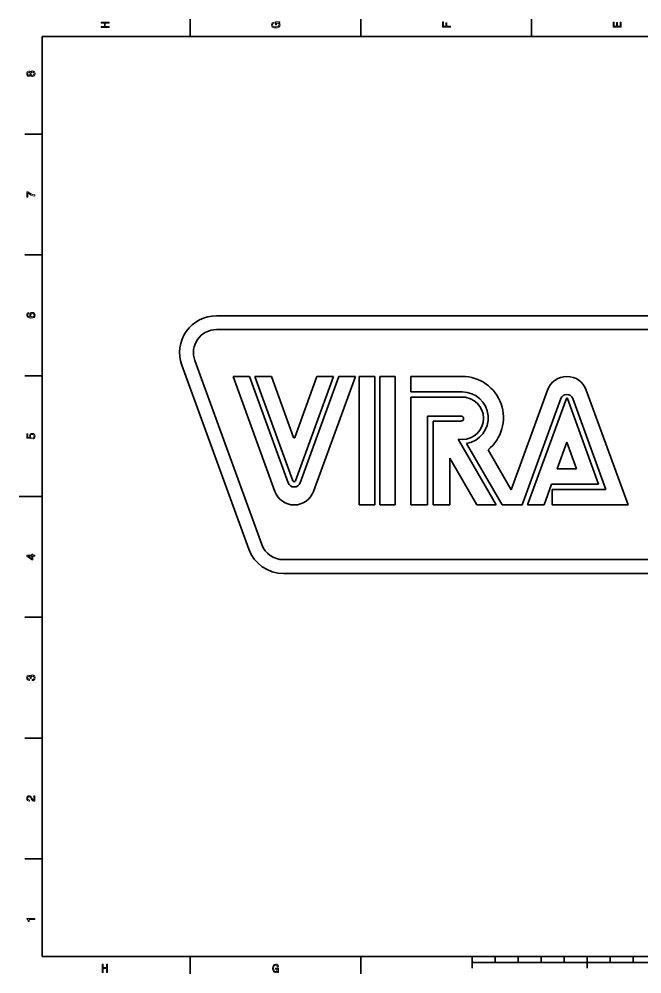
# Model space of a CAD drawing. Extents: x 0 to 297, y 0 to 210.
# Drawn here: x 0 to 135.4, y 1.2 to 208.8 of the extents above; entities that cross this region are included whole.
import ezdxf

# ---------------------------------------------------------------- set-up
doc = ezdxf.new("R2010")
doc.units = 0

msp = doc.modelspace()

# ---------------------------------------------------------------- linework, layer by layer
at = {"color": 7, "lineweight": 35, "ltscale": 0.09375}
for p, q in [((37.200001, 205), (37.200001, 208.75)), ((74.300003, 205), (74.300003, 208.75)), ((111.400002, 205), (111.400002, 208.75)), ((5, 183.75), (1.25, 183.75)), ((5, 157.5), (1.25, 157.5)), ((5, 131.25), (1.25, 131.25)), ((5, 78.75), (1.25, 78.75)), ((5, 52.5), (1.25, 52.5)), ((5, 26.25), (1.25, 26.25)), ((37.200001, 5), (37.200001, 1.25)), ((74.300003, 5), (74.300003, 1.25))]:
    msp.add_line(p, q, dxfattribs=at)
at = {"color": 7, "lineweight": 35}
for p, q in [((292, 205), (5, 205)), ((5, 205), (5, 5)), ((42.899628, 144.276291), (252.910446, 144.276291)), ((42.899628, 141.276291), (252.910446, 141.276291)), ((49.940887, 93.540146), (35.38208, 133.540146)), ((52.759949, 94.566208), (38.201141, 134.566208)), ((55.583344, 106.117264), (46.49527, 131.086624)), ((50.070068, 131.086624), (58.476959, 107.988937)), ((59.529175, 108.371902), (51.261688, 131.086624)), ((68.322754, 131.086624), (60.055267, 108.371902)), ((61.107483, 107.988937), (69.514374, 131.086624)), ((73.089172, 131.086624), (64.001068, 106.117264)), ((73.928986, 103.170181), (73.928986, 131.086624)), ((77.288208, 131.086624), (77.288208, 103.170181)), ((78.407959, 103.170181), (78.407959, 131.086624)), ((81.767212, 131.086624), (81.767181, 103.170181)), ((85.126434, 103.170181), (85.126434, 126.607651)), ((106.961426, 106.452255), (114.85498, 128.139542)), ((123.272675, 128.139542), (132.360779, 103.170181)), ((117.748566, 126.267868), (109.341675, 103.170181)), ((118.958618, 126.318527), (110.533295, 103.170181)), ((127.563293, 106.529434), (120.379089, 126.267868)), ((234.258148, 91.276291), (57.458435, 91.276291)), ((234.258148, 88.276291), (57.458435, 88.276291)), ((5, 5), (292, 5)), ((98.5, 3.75), (198.5, 3.75))]:
    msp.add_line(p, q, dxfattribs=at)
at = {"color": 7, "lineweight": 35, "ltscale": 0.08937}
for p, q in [((46.49527, 131.086624), (50.070068, 131.086624)), ((69.514374, 131.086624), (73.089172, 131.086624))]:
    msp.add_line(p, q, dxfattribs=at)
at = {"color": 7, "lineweight": 35, "ltscale": 0.089371}
for p, q in [((51.261688, 131.086624), (54.836517, 131.086624)), ((64.747925, 131.086624), (68.322754, 131.086624)), ((110.533295, 103.170181), (114.108124, 103.170181))]:
    msp.add_line(p, q, dxfattribs=at)
at = {"color": 7, "lineweight": 35, "ltscale": 0.353861}
for p, q in [((54.836517, 131.086624), (59.677612, 117.785782)), ((59.90683, 117.785782), (64.747925, 131.086624))]:
    msp.add_line(p, q, dxfattribs=at)
at = {"color": 7, "lineweight": 35, "ltscale": 0.083981}
for p, q in [((73.928986, 131.086624), (77.288208, 131.086624)), ((78.407959, 131.086624), (81.767212, 131.086624)), ((85.126434, 127.727371), (85.126434, 131.086624)), ((115.844574, 103.170181), (115.844574, 106.529434)), ((77.288208, 103.170181), (73.928986, 103.170181)), ((81.767181, 103.170181), (78.407959, 103.170181))]:
    msp.add_line(p, q, dxfattribs=at)
at = {"color": 7, "lineweight": 35, "ltscale": 0.279936}
for p, q in [((85.126434, 131.086624), (96.323883, 131.086624)), ((96.323883, 127.727371), (85.126434, 127.727371)), ((85.126434, 126.607651), (96.323883, 126.607651))]:
    msp.add_line(p, q, dxfattribs=at)
at = {"color": 7, "lineweight": 35, "ltscale": 0.496688}
msp.add_line((125.964142, 107.649155), (119.169037, 126.318527), dxfattribs=at)
at = {"color": 7, "lineweight": 35, "ltscale": 0.48289}
msp.add_line((88.765594, 122.485764), (88.765594, 103.170181), dxfattribs=at)
at = {"color": 7, "lineweight": 35, "ltscale": 0.181959}
msp.add_line((96.043945, 122.485764), (88.765594, 122.485764), dxfattribs=at)
at = {"color": 7, "lineweight": 35, "ltscale": 0.151909}
msp.add_line((89.96759, 121.366043), (96.043945, 121.366043), dxfattribs=at)
at = {"color": 7, "lineweight": 35, "ltscale": 0.454897}
msp.add_line((89.96759, 103.170181), (89.96759, 121.366043), dxfattribs=at)
at = {"color": 7, "lineweight": 35, "ltscale": 0.412134}
msp.add_line((95.441772, 117.446915), (103.684448, 103.170181), dxfattribs=at)
at = {"color": 7, "lineweight": 35, "ltscale": 0.385663}
msp.add_line((104.977417, 103.170181), (97.26416, 116.529953), dxfattribs=at)
at = {"color": 7, "lineweight": 35, "ltscale": 0.153707}
for p, q in [((119.063812, 116.785904), (116.960999, 111.008408)), ((121.166656, 111.008408), (119.063812, 116.785904))]:
    msp.add_line(p, q, dxfattribs=at)
at = {"color": 7, "lineweight": 35, "ltscale": 0.251076}
msp.add_line((101.939911, 115.149765), (106.961426, 106.452255), dxfattribs=at)
at = {"color": 7, "lineweight": 35, "ltscale": 0.254553}
msp.add_line((93.60675, 113.35231), (93.60675, 103.170181), dxfattribs=at)
at = {"color": 7, "lineweight": 35, "ltscale": 0.293933}
msp.add_line((99.485413, 103.170181), (93.60675, 113.35231), dxfattribs=at)
at = {"color": 7, "lineweight": 35, "ltscale": 0.105141}
msp.add_line((116.960999, 111.008408), (121.166656, 111.008408), dxfattribs=at)
at = {"color": 7, "lineweight": 35, "ltscale": 0.11916}
msp.add_line((114.108124, 103.170181), (115.738312, 107.649155), dxfattribs=at)
at = {"color": 7, "lineweight": 35, "ltscale": 0.255646}
msp.add_line((115.738312, 107.649155), (125.964142, 107.649155), dxfattribs=at)
at = {"color": 7, "lineweight": 35, "ltscale": 0.292968}
msp.add_line((115.844574, 106.529434), (127.563293, 106.529434), dxfattribs=at)
at = {"color": 7, "lineweight": 35, "ltscale": 0.125}
msp.add_line((5, 105), (0, 105), dxfattribs=at)
at = {"color": 7, "lineweight": 35, "ltscale": 0.090979}
for p, q in [((88.765594, 103.170181), (85.126434, 103.170181)), ((93.60675, 103.170181), (89.96759, 103.170181))]:
    msp.add_line(p, q, dxfattribs=at)
at = {"color": 7, "lineweight": 35, "ltscale": 0.104976}
msp.add_line((103.684448, 103.170181), (99.485413, 103.170181), dxfattribs=at)
at = {"color": 7, "lineweight": 35, "ltscale": 0.109106}
msp.add_line((109.341675, 103.170181), (104.977417, 103.170181), dxfattribs=at)
at = {"color": 7, "lineweight": 35, "ltscale": 0.412905}
msp.add_line((132.360779, 103.170181), (115.844574, 103.170181), dxfattribs=at)
at = {"color": 7, "lineweight": 35, "ltscale": 0.0625}
for p, q in [((98.5, 5), (98.5, 2.5)), ((123.5, 5), (123.5, 2.5))]:
    msp.add_line(p, q, dxfattribs=at)
at = {"color": 7, "lineweight": 35, "ltscale": 0.03125}
for p, q in [((103.5, 5), (103.5, 3.75)), ((108.5, 5), (108.5, 3.75)), ((113.5, 5), (113.5, 3.75)), ((118.5, 5), (118.5, 3.75)), ((128.5, 5), (128.5, 3.75)), ((133.5, 5), (133.5, 3.75))]:
    msp.add_line(p, q, dxfattribs=at)
at = {"color": 7, "lineweight": 13}
for points in [[(19.566607, 206.914993), (19.566607, 207.149506), (18.74456, 207.149506), (18.74456, 207.85051), (19.566607, 207.85051), (19.566607, 208.082489), (17.816607, 208.082489), (17.816607, 207.85051), (18.530224, 207.85051), (18.530224, 207.149506), (17.816607, 207.149506), (17.816607, 206.914993)], [(56.432098, 207.961456), (56.666607, 208.004333), (56.666607, 208.130402), (55.721001, 208.130402), (55.721001, 207.492432), (55.935337, 207.492432), (55.935337, 207.885803), (55.95047, 207.885803), (56.182457, 207.855545), (56.353928, 207.774857), (56.462357, 207.651306), (56.497658, 207.497482), (56.452271, 207.326019), (56.316101, 207.192368), (56.091679, 207.106628), (55.784042, 207.07637), (55.478928, 207.104111), (55.254501, 207.18985), (55.118336, 207.326019), (55.070427, 207.510086), (55.095642, 207.636169), (55.166248, 207.739563), (55.284763, 207.815201), (55.443623, 207.858078), (55.443623, 208.107712), (55.20155, 208.042145), (55.019993, 207.918594), (54.909042, 207.744598), (54.868698, 207.525223), (54.931736, 207.237762), (55.115814, 207.020889), (55.4058, 206.882202), (55.791607, 206.83429), (56.179935, 206.882202), (56.469921, 207.020889), (56.653999, 207.225143), (56.71452, 207.482346), (56.694344, 207.626083), (56.643913, 207.754684), (56.555656, 207.865631)], [(93.766602, 206.983078), (93.766602, 207.217575), (92.962204, 207.217575), (92.962204, 207.953888), (92.752914, 207.953888), (92.752914, 207.217575), (92.228416, 207.217575), (92.228416, 208.122849), (92.016602, 208.122849), (92.016602, 206.983078)], [(130.866608, 206.970459), (130.866608, 208.079971), (130.654785, 208.079971), (130.654785, 207.202454), (130.06221, 207.202454), (130.06221, 207.984146), (129.852921, 207.984146), (129.852921, 207.202454), (129.32843, 207.202454), (129.32843, 208.059799), (129.116608, 208.059799), (129.116608, 206.970459)], [(2.473523, 196.562317), (2.544128, 196.433716), (2.642471, 196.345459), (2.76603, 196.289993), (2.914806, 196.272339), (3.139229, 196.312683), (3.313221, 196.42868), (3.424171, 196.617798), (3.467039, 196.875), (3.424171, 197.129684), (3.313221, 197.318802), (3.139229, 197.434799), (2.914806, 197.477676), (2.76603, 197.457489), (2.642471, 197.404541), (2.544128, 197.313766), (2.473523, 197.187683), (2.413004, 197.288544), (2.329791, 197.359146), (2.228927, 197.402023), (2.105367, 197.417145), (1.926333, 197.376801), (1.782601, 197.270889), (1.689301, 197.099426), (1.653999, 196.875), (1.689301, 196.648056), (1.782601, 196.476593), (1.926333, 196.368164), (2.105367, 196.330338), (2.228927, 196.342941), (2.329791, 196.385803)], [(2.12554, 196.569885), (2.014589, 196.590057), (1.928854, 196.650574), (1.875901, 196.746399), (1.855728, 196.875), (1.875901, 197.001083), (1.928854, 197.096909), (2.014589, 197.157425), (2.12554, 197.180115), (2.239013, 197.157425), (2.32727, 197.096909), (2.385267, 197.001083), (2.402918, 196.875), (2.382745, 196.746399), (2.32727, 196.650574), (2.239013, 196.590057)], [(2.909762, 196.51442), (2.776117, 196.537109), (2.675252, 196.610229), (2.60969, 196.723709), (2.586996, 196.875), (2.60969, 197.023773), (2.675252, 197.137253), (2.776117, 197.210373), (2.909762, 197.235596), (3.053494, 197.210373), (3.161924, 197.137253), (3.232529, 197.023773), (3.255224, 196.875), (3.232529, 196.723709), (3.161924, 196.610229), (3.053494, 196.537109)], [(3.416607, 170.274506), (3.416607, 170.529175), (3.00054, 170.612396), (2.612212, 170.758652), (2.251621, 170.965424), (1.913725, 171.235229), (1.704431, 171.235229), (1.704431, 170.034943), (1.933898, 170.034943), (1.933898, 170.993164), (2.274316, 170.715775), (2.629863, 170.506485), (3.008105, 170.360229)], [(2.138149, 144.980194), (1.933898, 144.932281), (1.782601, 144.821335), (1.68678, 144.649857), (1.653999, 144.427963), (1.67165, 144.279175), (1.719561, 144.150574), (1.797731, 144.037109), (1.908682, 143.941284), (2.04737, 143.865631), (2.216319, 143.810165), (2.415526, 143.774857), (2.63995, 143.764771), (2.998019, 143.805115), (3.257745, 143.92868), (3.414085, 144.127884), (3.467039, 144.400223), (3.42165, 144.644821), (3.303134, 144.831421), (3.116535, 144.952454), (2.879503, 144.995316), (2.63995, 144.952454), (2.455872, 144.836456), (2.339878, 144.657425), (2.299532, 144.435516), (2.349964, 144.195969), (2.493696, 144.016937), (2.216319, 144.054764), (2.017111, 144.135452), (1.898595, 144.259003), (1.858249, 144.430481), (1.878422, 144.556564), (1.931376, 144.652374), (2.019633, 144.715424), (2.138149, 144.748199)], [(2.882025, 144.750717), (3.040886, 144.722992), (3.161924, 144.652374), (3.242615, 144.53891), (3.267832, 144.397705), (3.242615, 144.248917), (3.164445, 144.135452), (3.043408, 144.062317), (2.884546, 144.039627), (2.728206, 144.06485), (2.60969, 144.135452), (2.534042, 144.25145), (2.506304, 144.407791), (2.534042, 144.543945), (2.607169, 144.652374), (2.725684, 144.722992)], [(2.960195, 117.499641), (3.166967, 117.555115), (3.32835, 117.67868), (3.429215, 117.860237), (3.467039, 118.092224), (3.42165, 118.346909), (3.298091, 118.546112), (3.101405, 118.672195), (2.849244, 118.7201), (2.614733, 118.677238), (2.430656, 118.556198), (2.31214, 118.367081), (2.269272, 118.122482), (2.299532, 117.933357), (2.382745, 117.787109), (1.911203, 117.857712), (1.911203, 118.624283), (1.704431, 118.624283), (1.704431, 117.688766), (2.632385, 117.550072), (2.632385, 117.751801), (2.513869, 117.898056), (2.471001, 118.084656), (2.498739, 118.24604), (2.579431, 118.369598), (2.70299, 118.447769), (2.861852, 118.47551), (3.020713, 118.447769), (3.144272, 118.367081), (3.222442, 118.243523), (3.25018, 118.084656), (3.232529, 117.951012), (3.174532, 117.847626), (3.083754, 117.77198), (2.960195, 117.734154)], [(3.416607, 92.013695), (3.416607, 92.240639), (2.982889, 92.240639), (2.982889, 92.49028), (2.78116, 92.49028), (2.78116, 92.240639), (1.704431, 92.240639), (1.704431, 92.011169), (2.760987, 91.244598), (2.982889, 91.244598), (2.982889, 92.013695)], [(2.78116, 91.456413), (1.996938, 92.013695), (2.78116, 92.013695)], [(2.866895, 64.989555), (2.884546, 64.989555), (3.126621, 65.0299), (3.308177, 65.148415), (3.424171, 65.335014), (3.467039, 65.582138), (3.424171, 65.844383), (3.313221, 66.041069), (3.136708, 66.167152), (2.909762, 66.21254), (2.760987, 66.192368), (2.63995, 66.136894), (2.54665, 66.046112), (2.478566, 65.925072), (2.342399, 66.088982), (2.12554, 66.14698), (1.928854, 66.109154), (1.780079, 66.000725), (1.68678, 65.824211), (1.653999, 65.582138), (1.694344, 65.355194), (1.805295, 65.181198), (1.981808, 65.067726), (2.216319, 65.0299), (2.23397, 65.0299), (2.23397, 65.254326), (2.072587, 65.274498), (1.956592, 65.340057), (1.885987, 65.445969), (1.860771, 65.594742), (1.880944, 65.725868), (1.933898, 65.821686), (2.019633, 65.879684), (2.135627, 65.902382), (2.259186, 65.879684), (2.342399, 65.819168), (2.392832, 65.713257), (2.407961, 65.569527), (2.40544, 65.471184), (2.604647, 65.471184), (2.599604, 65.594742), (2.622298, 65.753609), (2.682817, 65.872124), (2.78116, 65.942726), (2.909762, 65.967941), (3.056016, 65.940208), (3.164445, 65.867081), (3.232529, 65.751083), (3.255224, 65.597267), (3.230007, 65.4384), (3.154359, 65.322411), (3.033321, 65.249283), (2.866895, 65.221542)], [(3.416607, 38.759724), (3.416607, 39.962536), (3.199748, 39.962536), (3.199748, 39.011887), (3.081232, 39.064842), (2.982889, 39.155621), (2.803854, 39.435516), (2.728206, 39.584293), (2.619777, 39.750721), (2.493696, 39.869236), (2.344921, 39.937321), (2.175973, 39.962536), (1.964157, 39.919666), (1.797731, 39.801151), (1.691823, 39.619595), (1.653999, 39.385086), (1.696866, 39.143009), (1.815382, 38.958935), (2.004503, 38.840416), (2.254143, 38.800072), (2.289445, 38.800072), (2.289445, 39.029537), (2.269272, 39.029537), (2.097803, 39.052231), (1.971722, 39.120316), (1.89103, 39.228745), (1.863293, 39.372478), (1.888509, 39.51873), (1.951549, 39.627159), (2.049892, 39.697765), (2.173451, 39.72298), (2.289445, 39.70533), (2.387788, 39.657421), (2.473523, 39.576729), (2.549171, 39.465778), (2.629863, 39.317001), (2.786203, 39.069885), (2.95263, 38.895893), (3.154359, 38.792507), (3.409042, 38.759724)], [(3.416607, 13.079611), (3.416607, 13.309078), (1.653999, 13.309078), (1.653999, 13.137609), (1.807817, 13.092219), (1.911203, 13.001441), (1.971722, 12.862753), (1.991895, 12.67111), (2.170929, 12.67111), (2.170929, 13.079611)], [(18.064985, 1.583393), (18.299494, 1.583393), (18.299494, 2.405439), (19.000504, 2.405439), (19.000504, 1.583393), (19.232492, 1.583393), (19.232492, 3.333393), (19.000504, 3.333393), (19.000504, 2.619777), (18.299494, 2.619777), (18.299494, 3.333393), (18.064985, 3.333393)], [(56.211456, 1.817903), (56.254322, 1.583393), (56.380402, 1.583393), (56.380402, 2.528999), (55.742435, 2.528999), (55.742435, 2.314661), (56.135807, 2.314661), (56.135807, 2.299532), (56.105545, 2.067543), (56.024857, 1.896073), (55.901295, 1.787644), (55.747478, 1.752342), (55.576008, 1.79773), (55.442364, 1.933898), (55.356628, 2.158321), (55.326366, 2.465958), (55.354107, 2.771073), (55.439842, 2.995497), (55.576008, 3.131664), (55.760086, 3.179575), (55.886166, 3.154359), (55.989552, 3.083754), (56.065201, 2.965238), (56.10807, 2.806376), (56.357708, 2.806376), (56.292145, 3.048451), (56.168587, 3.230007), (55.994595, 3.340958), (55.775215, 3.381304), (55.487751, 3.318264), (55.270893, 3.134186), (55.132202, 2.8442), (55.084293, 2.458393), (55.132202, 2.070065), (55.270893, 1.780079), (55.475143, 1.596001), (55.732349, 1.535483), (55.87608, 1.555656), (56.004681, 1.606088), (56.115635, 1.694344)]]:
    msp.add_lwpolyline(points, close=True, dxfattribs=at)
at = {"color": 7, "lineweight": 35}
for centre, radius, start, end in [((42.899628, 136.276291), 8, 90.000003, 199.999991), ((42.899628, 136.276291), 5, 90.000003, 199.999991), ((96.323303, 122.128464), 8.958156, 308.828004, 89.996301), ((119.063812, 126.607773), 4.478933, 19.998471, 160.001525), ((96.323578, 121.981796), 4.625855, 79.003446, 89.996383), ((96.323029, 122.089096), 5.638272, 279.608926, 89.991328), ((119.063812, 125.7892), 1.399666, 19.998471, 160.001525), ((96.323883, 121.984818), 4.622824, 258.999828, 78.999826), ((119.063812, 126.280258), 0.111974, 19.999998, 159.999995), ((96.043945, 121.925888), 0.559872, 269.999997, 89.999996), ((59.792206, 117.827927), 0.122104, 200.184078, 339.81591), ((59.792206, 108.467606), 1.399666, 199.998475, 340.001522), ((59.792206, 108.468613), 0.280265, 200.184078, 339.81591), ((59.792206, 107.649033), 4.478933, 199.998475, 340.001522), ((57.458435, 96.276291), 8, 199.999991, 269.999997), ((57.458435, 96.276291), 5, 199.999991, 269.999997)]:
    msp.add_arc(centre, radius, start, end, dxfattribs=at)

doc.saveas('drawing.dxf')
